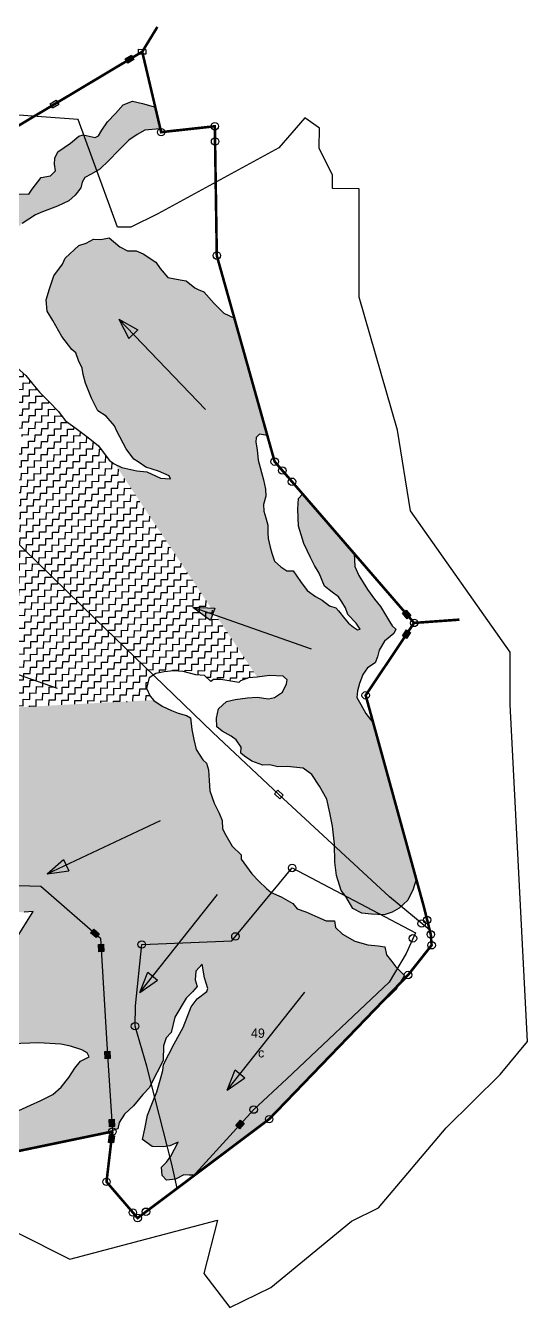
# Model space of a CAD drawing. Header units: metres. Extents: x 276670 to 279396, y 2061581 to 2064371.
# Drawn here: x 278912 to 279396, y 2063087 to 2064324 of the extents above; entities that cross this region are included whole.
import ezdxf
from ezdxf.enums import TextEntityAlignment as Align

# ---------------------------------------------------------------- set-up
doc = ezdxf.new("R2010")
doc.units = ezdxf.units.M
doc.header["$LTSCALE"] = 0.3
doc.header["$MEASUREMENT"] = 0
doc.linetypes.add('DIVIDE', pattern=[1.25, 0.5, -0.25, 0, -0.25, 0, -0.25])
for name, color, linetype in [('POLY_HATCH', 12, 'Continuous'), ('POLY_PARCEL', 6, 'Continuous'), ('SYM_ARROW', 1, 'Continuous'), ('SYM_STONE', 1, 'Continuous'), ('TEXT_MAPIN', 7, 'Continuous'), ('TEXT_PARCEL', 7, 'Continuous'), ('V_BOUND_LINE', 7, 'Continuous'), ('V_DIVIDE_LINE', 7, 'DIVIDE'), ('VILLAGE BOUNDRY', 1, 'Continuous')]:
    doc.layers.add(name, color=color, linetype=linetype)
doc.styles.add('TEXT_MAP', font='')
doc.styles.get('TEXT_MAP').set_extended_font_data('Kruti Dev 050')
pattern_1 = [(0, (0, 0), (1.25, 1.25), [1.25, -1.25]), (90, (1.25, 0), (-1.25, 1.25), [1.25, -1.25])]

# ---------------------------------------------------------------- blocks, each defined once
blk = doc.blocks.new('ARROWASPECT')
h = blk.add_hatch(color=256)
h.paths.add_polyline_path([(2.85, -2.85), (3.72, -1.98), (0, 0)])
h.paths.add_polyline_path([(0, 0), (1.98, -3.72), (2.85, -2.85)])
for points in [[(0, 0), (17.15, -17.15)], [(0, 0), (1.98, -3.72)], [(0, 0), (3.72, -1.98)], [(3.72, -1.98), (1.98, -3.72)]]:
    blk.add_lwpolyline(points)
blk = doc.blocks.new('STONE')
blk.add_circle((0, 0), 0.851)
blk = doc.blocks.new('STONESQUAREFILLED')
blk.add_hatch(color=256).paths.add_polyline_path([(0.7, -0.48), (0.7, 0.48), (-0.7, 0.48), (-0.7, -0.48)])
blk.add_lwpolyline([(-0.7, 0.48), (0.7, 0.48), (0.7, -0.48), (-0.7, -0.48)], close=True)
blk = doc.blocks.new('STONESQUARE')
blk.add_lwpolyline([(-0.7, 0.48), (0.7, 0.48), (0.7, -0.48), (-0.7, -0.48)], close=True)
blk = doc.blocks.new('AX')
at = {"layer": 'POLY_HATCH'}
h = blk.add_hatch(dxfattribs=at)
h.set_pattern_fill('ZIGZAG', color=256, scale=10, style=0)
h.set_pattern_definition(pattern_1)
h.paths.add_polyline_path([(406.18, 471.71), (408.27, 472.72), (409.64, 472.9), (411.19, 473.02), (412.03, 473.56), (413.34, 474.39), (414.59, 475.17), (415.61, 476.42), (416.56, 476.66), (417.75, 477.13), (419.19, 478.15), (419.72, 478.86), (419.72, 480.3), (418.35, 480.95), (417.4, 480.47), (414.71, 480.18), (413.28, 479.94), (411.55, 480.3), (410.89, 480.95), (409.58, 482.56), (408.44, 482.74), (406.12, 482.68), (403.97, 484.05), (401.58, 486.14), (399.73, 487.51), (397.82, 488.64), (397.17, 490.73), (397.29, 491.75), (398, 492.64), (399.97, 494.49), (401.16, 496.04), (401.46, 497.17), (401.7, 499.68), (402.72, 500.87), (404.12, 502.14), (405.5, 502.85), (407.41, 504.88), (408.6, 505.12), (409.73, 504.94), (411.28, 504.52), (412.42, 504.16), (413.79, 503.21), (415.22, 502.61), (416.24, 502.49), (418.09, 502.55), (419.46, 502.49), (420.24, 502.2), (421.37, 501.72), (422.86, 501.48), (424.29, 501), (426.92, 500.76), (428.71, 500.82), (430.26, 500.29), (431.51, 499.63), (432.71, 499.39), (434.26, 499.15), (435.33, 499.33), (436.17, 499.93), (436.94, 501.42), (438.08, 503.33), (439.15, 503.33), (440.41, 503.98), (442.08, 504.58), (442.38, 505.42), (443.96, 506.53), (446.17, 508.2), (448.14, 509.1), (450.64, 510.17), (452.13, 510.35), (453.68, 510.47), (455.24, 511.36), (457.92, 511.9), (459.77, 512.74), (460.31, 514.11), (460.67, 515.72), (461.5, 516.91), (463.29, 518.58), (465.8, 520.31), (467.17, 520.91), (470.04, 522.04), (472.24, 523.17), (473.44, 524.25), (474.51, 525.68), (474.75, 526.81), (475.23, 527.71), (476.42, 528.42), (478.09, 529.38), (479.82, 531.11), (481.67, 533.07), (483.58, 535.16), (485.19, 536.23), (486.68, 537.13), (489.55, 537.43), (488.65, 541.6), (486.09, 542.26), (484.18, 542.68), (482.39, 541.96), (480.9, 540.23), (479.4, 538.62), (478.33, 536.95), (477.73, 535.82), (477.08, 535.52), (474.75, 536), (473.91, 535.7), (472.3, 534.33), (469.92, 532.6), (469.32, 531.34), (469.32, 530.21), (469.5, 528.9), (468.6, 527.89), (466.75, 527.53), (465.08, 525.26), (464.49, 524.25), (461.98, 524.31), (458.94, 522.88), (456.61, 521.98), (456.01, 520.55), (456.19, 518.82), (455.53, 517.63), (454.1, 516.61), (452.21, 516.71), (451.38, 515.87), (450.3, 514.74), (446.49, 514.2), (444.4, 513.78), (442.01, 512.05), (441.29, 510.68), (440.28, 509.85), (439.32, 508.54), (438.91, 507.58), (438.01, 508.36), (437.06, 508.24), (436.34, 507.34), (436.04, 505.43), (434.91, 505.32), (432.88, 503.94), (431.63, 504.06), (430.31, 504.36), (428.88, 505.32), (425.9, 506.69), (423.45, 506.63), (421.12, 506.75), (418.56, 506.93), (417.13, 508.06), (416.47, 508.3), (415.28, 509.91), (414.14, 511.34), (412.73, 512.57), (411.48, 513.59), (409.45, 513.83), (407.96, 513.95), (405.69, 514.18), (404.2, 512.87), (401.75, 510.61), (401.15, 509.65), (400.92, 508.4), (400.44, 507.27), (399.84, 505.72), (397.93, 504.46), (396.2, 503.39), (395.13, 502.38), (394.35, 501), (393.99, 499.99), (393.87, 498.68), (393.87, 497.37), (393.75, 495.99), (392.26, 495.04), (390.77, 494.44), (389.52, 493.61), (388.32, 492.54), (387.67, 491.16), (387.63, 489.46), (388.11, 487.97), (389.78, 486.12), (391.93, 485.17), (393.72, 484.57), (395.45, 483.8), (396.64, 482.19), (397.84, 481.17), (400.22, 480.4), (402.19, 480.16), (404.76, 479.74), (406.43, 478.97), (407.33, 478.07), (408.58, 477.41), (409.95, 476.7), (410.55, 476.22), (408.04, 475.21), (405.83, 475.15), (404.22, 474.73), (402.55, 475.21), (400.94, 476.04), (399.29, 475.98), (398.28, 475.44), (397.2, 474.84), (395.95, 474.54), (395.05, 474.07), (393.86, 473.83), (393.08, 473.53), (391.65, 473.53), (390.1, 473.71), (389.32, 473.71), (388.13, 473.59), (386.64, 473.29), (385.51, 472.76), (383.36, 472.1), (382.22, 472.46), (380.73, 473.05), (380.13, 473.05), (378.94, 472.99), (377.87, 472.1), (376.43, 471.68), (375.66, 470.73), (374.64, 469.3), (374.29, 467.87), (374.05, 466.55), (373.75, 464.88), (374.05, 463.93), (374.76, 462.74), (375.96, 461.6), (377.09, 460.41), (378.98, 458.94), (380.35, 458.23), (381.54, 457.09), (383.39, 456.8), (384.53, 455.9), (386.73, 455.07), (388.76, 453.34), (391.09, 451.25), (392.64, 450.59), (393.54, 450.41), (394.79, 450.18), (395.8, 450), (397.24, 449.34), (399.62, 448.68), (400.7, 448.62), (402.13, 448.74), (403.14, 448.51), (404.4, 448.33), (406.6, 448.86), (410.6, 449.76), (413.65, 450.53), (415.14, 451.67), (416.21, 452.92), (417.29, 453.75), (418.84, 454.95), (419.97, 454.89), (421.64, 454.95), (424.3, 455.94), (425.43, 455.94), (426.8, 456.3), (428.24, 458.09), (429.07, 459.88), (430.74, 462.2), (431.82, 463.22), (434.32, 463.75), (435.94, 464.38), (436.85, 472.38), (436.09, 471.67), (434.84, 470.96), (433.35, 470.48), (431.8, 470.54), (430.12, 470.06), (427.08, 468.69), (425.59, 467.38), (424.34, 465.89), (423.56, 464.51), (422.55, 462.67), (420.87, 461.11), (418.61, 459.86), (415.33, 459.68), (412.76, 459.39), (411.74, 458.67), (410.55, 457.77), (407.95, 456.05), (406.22, 455.33), (405.03, 455.21), (403.24, 455.39), (401.92, 455.63), (399.6, 456.29), (398.28, 457.6), (397.03, 458.25), (395.72, 458.31), (394.22, 457.96), (392.55, 457.96), (391, 458.79), (390.05, 459.98), (389.45, 461.24), (388.14, 461.95), (387.06, 462.07), (385.93, 462.49), (385.27, 463.8), (385.57, 465.29), (386.94, 466.84), (388.08, 467.32), (389.93, 467.68), (390.88, 468.33), (392.37, 468.57), (394.05, 468.69), (396.13, 468.51), (398.1, 468.69), (399, 469.47), (400.09, 470.16), (401.16, 470.22), (404.39, 470.75)])
h = blk.add_hatch(dxfattribs=at)
h.set_pattern_fill('ZIGZAG', color=256, scale=10, style=0)
h.set_pattern_definition(pattern_1)
h.paths.add_polyline_path([(522.83, 446.86), (521.52, 447.52), (519.9, 448.65), (518.59, 450.38), (517.1, 452.41), (515.91, 452.35), (514.71, 453.12), (513.46, 454.2), (512.92, 455.75), (512.56, 456.88), (512.15, 458.55), (512.03, 459.62), (512.03, 461.11), (511.61, 462.54), (511.19, 463.86), (511.13, 465.11), (511.55, 466.72), (511.43, 468.09), (511.01, 469.88), (509.88, 473.7), (509.69, 475.71), (509.39, 477.14), (509.39, 478.09), (510.05, 478.69), (511.6, 478.51), (504.73, 501.1), (502.7, 501.99), (500.73, 503.84), (498.7, 506.05), (497.63, 506.47), (496.97, 506.82), (495.24, 508.14), (494.1, 508.31), (491.66, 508.67), (490.17, 510.4), (489.33, 511.59), (486.82, 513.15), (485.45, 513.74), (483.78, 513.68), (482.29, 514.46), (480.2, 516.13), (478.59, 515.77), (477.16, 515.83), (475.78, 515.05), (474.35, 514.52), (471.77, 512.03), (471.24, 510.84), (469.62, 508.57), (468.85, 506.01), (468.25, 503.92), (468.49, 501.71), (469.62, 499.92), (471.41, 496.82), (473.38, 494.38), (474.16, 493.72), (474.7, 492.29), (475.47, 490.8), (475.71, 489.55), (476.19, 487.88), (477.38, 485.01), (478.64, 482.57), (480.31, 481.62), (481.94, 479.78), (482.42, 478.76), (484.33, 475.36), (485.82, 473.39), (486.71, 472.86), (488.2, 471.9), (490.65, 471.13), (492.74, 470.29), (492.98, 469.7), (491.07, 469.82), (488.38, 471.01), (486.47, 471.13), (483.55, 471.72), (482.23, 472.3), (510.57, 431.66), (510.59, 431.67), (512.97, 432.02), (515.61, 431.93), (516.39, 431.27), (516.27, 430.5), (515.49, 428.89), (514, 427.82), (512.87, 427.52), (510.66, 427.82), (508.75, 427.64), (506.36, 427.28), (504.69, 426.8), (503.2, 425.37), (502.84, 423.58), (502.96, 421.91), (504.03, 421.08), (505.76, 420.12), (506.72, 419.47), (507.73, 418.04), (507.73, 416.9), (508.39, 416.31), (509.88, 415.35), (512.03, 414.64), (513.34, 414.75), (514.89, 414.4), (516.74, 414.46), (519.85, 414.22), (521.52, 413.03), (523.07, 410.82), (524.5, 408.31), (525.17, 405.71), (525.71, 403.08), (526.19, 399.62), (526.31, 396.16), (526.67, 393.6), (527.68, 390.68), (528.58, 389.54), (530.01, 387.22), (531.74, 386.38), (533.65, 386.26), (536.1, 386.14), (537.59, 386.68), (538.96, 387.52), (540.63, 389.07), (541.59, 391.21), (542.13, 393.09), (537.53, 408.95), (533.11, 423.36), (532.69, 423.9), (531.74, 425.03), (530.72, 426.76), (529.95, 428.13), (530.01, 429.39), (530.36, 430.82), (530.97, 432.58), (531.86, 433.89), (533.36, 434.91), (533.77, 436.1), (534.07, 437.35), (535.09, 439.14), (536.82, 440.69), (537.23, 441.53), (536.46, 442.12), (535.98, 442.96), (534.13, 445.82), (532.94, 447.25), (531.57, 449.1), (529.84, 451.78), (529, 453.45), (528.82, 455.96), (524.58, 460.73), (518.62, 467.29), (517.84, 466.4), (517.78, 464.37), (517.96, 461.09), (519.03, 457.75), (520.41, 455.06), (521.24, 453.51), (522.14, 452.02), (523.21, 449.58), (524.76, 448.39), (525.96, 447.55), (526.67, 446.6), (527.39, 445.46), (527.87, 444.15), (529.48, 442.48), (530.31, 441.35), (529.78, 441.23), (529, 441.71), (528.04, 442.48), (527.27, 443.32), (526.02, 444.81), (525.54, 445.4), (524.29, 445.76)])
h = blk.add_hatch(dxfattribs=at)
h.set_pattern_fill('ZIGZAG', color=256, scale=10, style=0)
h.set_pattern_definition(pattern_1)
h.paths.add_polyline_path([(482.23, 472.3), (482.06, 472.38), (481.04, 473.1), (478.92, 475.81), (476.89, 477.42), (474.8, 478.91), (472.36, 480.58), (471.04, 482.31), (469.19, 484.16), (467.28, 486.01), (465.97, 487.5), (464.6, 489.17), (462.87, 490.6), (461.55, 491.74), (459.94, 492.45), (457.08, 490.24), (455.83, 489.17), (454.04, 487.32), (452.25, 485.29), (450.69, 482.55), (449.32, 479.99), (448.07, 478.56), (445.92, 476.83), (443.89, 476.23), (442.24, 476.02), (440.81, 475.49), (439.43, 474.59), (438.3, 473.76), (437.17, 472.68), (436.85, 472.38), (435.94, 464.38), (437.43, 464.95), (439.63, 465.66), (440.71, 466.73), (441.72, 467.99), (442.56, 469.78), (443.57, 471.15), (445.66, 471.92), (447.99, 473), (449.48, 474.19), (450.67, 475.38), (451.33, 476.99), (452.34, 478.19), (452.88, 477.83), (452.94, 476.22), (452.7, 474.97), (451.99, 473.35), (450.97, 471.86), (450.67, 471.18), (450.55, 469.21), (450.19, 468.37), (449, 466.35), (446.37, 464.44), (444.4, 463.48), (441.06, 461.63), (439.75, 460.68), (437.36, 458.41), (436.35, 457.1), (434.8, 455.01), (433.6, 452.63), (431.04, 450.24), (429.49, 449.17), (428.8, 448.18), (428.24, 447.43), (424.54, 432.43), (425.37, 433.77), (426.26, 434.78), (426.68, 435.92), (428.05, 436.81), (430.44, 437.88), (431.99, 439.14), (432.82, 440.27), (433.42, 441.17), (433.48, 442.06), (433.54, 443.19), (434.14, 444.09), (434.55, 444.98), (436.4, 446.12), (438.67, 447.31), (439.69, 448.26), (440.7, 450.83), (441.89, 454.46), (443.41, 455.46), (445.68, 457.19), (448.85, 459.04), (449.5, 459.93), (451.11, 460.83), (452.07, 461.01), (453.32, 461.19), (454.75, 461.84), (456.78, 462.92), (457.8, 463.69), (458.27, 464.88), (458.39, 466.08), (458.03, 467.27), (457.14, 468.82), (456.19, 470.55), (456.96, 470.91), (458.15, 471.09), (459.59, 472.1), (460.24, 472.82), (460.12, 474.49), (459.11, 475.86), (458.03, 476.39), (456.6, 477.05), (457.44, 478.48), (458.27, 479.79), (458.87, 481.82), (459.77, 480.75), (461.5, 478.54), (462.75, 477.94), (464.36, 477.23), (464.72, 476.51), (464.06, 476.1), (462.33, 475.2), (461.5, 474.49), (460.66, 472.28), (460, 469.12), (460.3, 466.91), (461.08, 464.88), (462.03, 462.8), (462.81, 461.48), (459.83, 461.36), (457.74, 460.83), (455.11, 459.4), (450.19, 455.3), (448.22, 453.22), (446.55, 451.19), (445.35, 451.13), (444.88, 450.71), (442.91, 449.7), (440.88, 448.38), (439.62, 446.6), (437.24, 443.08), (434.01, 440), (432.46, 438.51), (431.09, 436.72), (429.54, 435.59), (427.15, 432.84), (426.32, 431.29), (425.9, 429.74), (425.96, 428.25), (426.38, 427), (428.05, 426.34), (430.31, 426.28), (432.1, 427.12), (434.31, 427.36), (436.58, 427.24), (438.13, 427.72), (439.98, 427.78), (441.59, 427.36), (443.14, 427.36), (441.77, 425.27), (440.58, 423.72), (438.97, 423), (438.94, 422.99), (490.56, 426.83), (489.94, 427.55), (489.16, 429.1), (489.64, 431.13), (490.95, 431.96), (492.51, 432.32), (494.42, 432.56), (496.21, 432.44), (498.71, 431.9), (500.38, 431.79), (501.58, 430.65), (502.11, 431.07), (503.55, 431.07), (507.01, 430.53), (507.37, 430.89), (508.86, 431.49), (510.57, 431.66)])
h = blk.add_hatch(dxfattribs=at)
h.set_pattern_fill('ZIGZAG', color=256, scale=10, style=0)
h.set_pattern_definition(pattern_1)
h.paths.add_polyline_path([(501.87, 409.5), (501.7, 411.47), (501.52, 413.5), (501.1, 414.81), (500.38, 415.47), (499.01, 417.44), (498.53, 419.32), (498.12, 421.29), (497.82, 423.5), (497.04, 423.97), (495.43, 424.39), (494.12, 424.87), (492.27, 425.7), (490.66, 426.72), (490.56, 426.83), (438.94, 422.99), (437.14, 421.89), (436.36, 420.46), (434.22, 417.12), (431.89, 413.9), (430.04, 410.09), (430.28, 407.46), (430.64, 405.55), (431.89, 404.48), (433.32, 404.42), (435.95, 404.54), (438.81, 405.85), (441.62, 406.75), (444.24, 408.06), (446.75, 409.19), (449.08, 409.55), (451.34, 409.79), (454.51, 410.15), (456.3, 409.61), (458.56, 409.61), (457.19, 408.18), (456, 406.81), (454.39, 405.79), (453.43, 404.3), (451.82, 403.11), (449.91, 399.95), (448.42, 397.44), (447.29, 395.12), (446.93, 393.45), (446.39, 392.19), (445.62, 390.06), (445.62, 388.51), (445.73, 386.66), (446.69, 384.93), (447.23, 383.26), (450.15, 382.3), (453.19, 381.95), (455.94, 382.78), (457.91, 383.86), (461.79, 384.69), (463.4, 385.23), (466.38, 385.23), (468.11, 385.41), (465.43, 380.87), (463.76, 379.38), (460.89, 376.22), (457.55, 372.88), (455.04, 369.18), (453.61, 365.78), (453.55, 364.77), (453.75, 363.37), (454.29, 362.23), (454.89, 360.98), (456.14, 360.09), (458.05, 359.79), (462.23, 359.61), (464.61, 359.73), (469.68, 360.03), (474.04, 359.85), (475.89, 359.49), (478.1, 358.83), (479.17, 358.24), (479.53, 357.52), (477.86, 356.63), (476.85, 355.26), (475.71, 353.41), (474.22, 351.5), (472.67, 350.07), (470.34, 348.87), (468.37, 347.92), (464.61, 346.07), (463.42, 345.06), (462.58, 343.27), (462.11, 341.78), (462.11, 339.69), (462.88, 338.2), (475.89, 341.16), (483.65, 343.07), (485.38, 343.67), (485.62, 344.92), (486.63, 346.53), (488.32, 348.18), (490.11, 350.39), (491.36, 351.82), (492.32, 353.96), (493.15, 355.52), (493.87, 357.13), (493.87, 359.93), (494.4, 361.48), (495.3, 362.55), (495.96, 365.53), (498.1, 369.23), (499.3, 370.48), (500.19, 371.56), (499.78, 372.81), (499.84, 374.48), (501.03, 375.85), (501.57, 373.23), (502.22, 371.2), (502.04, 370.6), (500.25, 369.17), (499.06, 367.56), (497.63, 363.57), (495.96, 360.35), (493.95, 356.32), (493.83, 355.13), (493.47, 353.7), (492.76, 351.01), (492.1, 349.22), (491.09, 346.42), (490.61, 343.8), (490.19, 341.71), (492.1, 340.4), (494.25, 340.34), (495.5, 340.58), (497.11, 341.29), (495.74, 338.61), (494.9, 337.42), (494.01, 336.4), (494.13, 334.79), (495.02, 333.9), (496.75, 334.14), (498.31, 335.03), (499.38, 334.97), (500.39, 334.97), (514.48, 345.94), (519.91, 351.79), (526.74, 359.16), (532.95, 365.96), (538.56, 371.69), (540.23, 374.49), (539.57, 375.09), (538.56, 376.16), (537.72, 377.17), (536.71, 378.43), (536.32, 379.94), (535.01, 380.12), (533.04, 380.3), (530.53, 380.96), (528.08, 382.21), (526.71, 383.52), (526.47, 384.77), (524.86, 384.77), (523.25, 385.43), (520.92, 386.44), (519.19, 386.98), (518.36, 388), (516.09, 389.25), (514.12, 390.02), (513.17, 390.8), (511.67, 392.17), (510.3, 393.54), (508.2, 396.38), (508.14, 397.22), (506.41, 398.83), (505.1, 400.92), (504.44, 402.17), (504.38, 403.78), (503.72, 405.15), (502.71, 407.12)])
for points in [[(464.61, 346.07), (468.37, 347.92), (470.34, 348.87), (472.67, 350.07), (474.22, 351.5), (475.71, 353.41), (476.85, 355.26), (477.86, 356.63), (479.53, 357.52), (479.17, 358.24), (478.1, 358.83), (475.89, 359.49), (474.04, 359.85), (469.68, 360.03), (464.61, 359.73)], [(465.43, 380.87), (468.11, 385.41), (466.38, 385.23)], [(461.98, 524.31), (464.49, 524.25), (465.08, 525.26), (466.75, 527.53), (468.6, 527.89), (469.5, 528.9), (469.32, 530.21), (469.32, 531.34), (469.92, 532.6), (472.3, 534.33), (473.91, 535.7), (474.75, 536), (477.08, 535.52), (477.73, 535.82), (478.33, 536.95), (479.4, 538.62), (480.9, 540.23), (482.39, 541.96), (484.18, 542.68), (486.09, 542.26), (488.65, 541.6), (489.55, 537.43), (486.68, 537.13), (485.19, 536.23), (483.58, 535.16), (481.67, 533.07), (479.82, 531.11), (478.09, 529.38), (476.42, 528.42), (475.23, 527.71), (474.75, 526.81), (474.51, 525.68), (473.44, 524.25), (472.24, 523.17), (470.04, 522.04), (467.17, 520.91), (465.8, 520.31), (463.29, 518.58)], [(462.87, 490.6), (464.6, 489.17), (465.97, 487.5), (467.28, 486.01), (469.19, 484.16), (471.04, 482.31), (472.36, 480.58), (474.8, 478.91), (476.89, 477.42), (478.92, 475.81), (481.04, 473.1), (482.06, 472.38), (483.55, 471.72), (486.47, 471.13), (488.38, 471.01), (491.07, 469.82), (492.98, 469.7), (492.74, 470.29), (490.65, 471.13), (488.2, 471.9), (486.71, 472.86), (485.82, 473.39), (484.33, 475.36), (482.42, 478.76), (481.94, 479.78), (480.31, 481.62), (478.64, 482.57), (477.38, 485.01), (476.19, 487.88), (475.71, 489.55), (475.47, 490.8), (474.7, 492.29), (474.16, 493.72), (473.38, 494.38), (471.41, 496.82), (469.62, 499.92), (468.49, 501.71), (468.25, 503.92), (468.85, 506.01), (469.62, 508.57), (471.24, 510.84), (471.77, 512.03), (474.35, 514.52), (475.78, 515.05), (477.16, 515.83), (478.59, 515.77), (480.2, 516.13), (482.29, 514.46), (483.78, 513.68), (485.45, 513.74), (486.82, 513.15), (489.33, 511.59), (490.17, 510.4), (491.66, 508.67), (494.1, 508.31), (495.24, 508.14), (496.97, 506.82), (497.63, 506.47), (498.7, 506.05), (500.73, 503.84), (502.7, 501.99), (504.73, 501.1), (511.6, 478.51), (510.05, 478.69), (509.39, 478.09), (509.39, 477.14), (509.69, 475.71), (509.88, 473.7), (511.01, 469.88), (511.43, 468.09), (511.55, 466.72), (511.13, 465.11), (511.19, 463.86), (511.61, 462.54), (512.03, 461.11), (512.03, 459.62), (512.15, 458.55), (512.56, 456.88), (512.92, 455.75), (513.46, 454.2), (514.71, 453.12), (515.91, 452.35), (517.1, 452.41), (518.59, 450.38), (519.9, 448.65), (521.52, 447.52), (522.83, 446.86), (524.29, 445.76), (525.54, 445.4), (526.02, 444.81), (527.27, 443.32), (528.04, 442.48), (529, 441.71), (529.78, 441.23), (530.31, 441.35), (529.48, 442.48), (527.87, 444.15), (527.39, 445.46), (526.67, 446.6), (525.96, 447.55), (524.76, 448.39), (523.21, 449.58), (522.14, 452.02), (521.24, 453.51), (520.41, 455.06), (519.03, 457.75), (517.96, 461.09), (517.78, 464.37), (517.84, 466.4), (518.62, 467.29), (524.58, 460.73), (528.82, 455.96), (529, 453.45), (529.84, 451.78), (531.57, 449.1), (532.94, 447.25), (534.13, 445.82), (535.98, 442.96), (536.46, 442.12), (537.23, 441.53), (536.82, 440.69), (535.09, 439.14), (534.07, 437.35), (533.77, 436.1), (533.36, 434.91), (531.86, 433.89), (530.97, 432.58), (530.36, 430.82), (530.01, 429.39), (529.95, 428.13), (530.72, 426.76), (531.74, 425.03), (532.69, 423.9), (533.11, 423.36), (537.53, 408.95), (542.13, 393.09), (541.59, 391.21), (540.63, 389.07), (538.96, 387.52), (537.59, 386.68), (536.1, 386.14), (533.65, 386.26), (531.74, 386.38), (530.01, 387.22), (528.58, 389.54), (527.68, 390.68), (526.67, 393.6), (526.31, 396.16), (526.19, 399.62), (525.71, 403.08), (525.17, 405.71), (524.5, 408.31), (523.07, 410.82), (521.52, 413.03), (519.85, 414.22), (516.74, 414.46), (514.89, 414.4), (513.34, 414.75), (512.03, 414.64), (509.88, 415.35), (508.39, 416.31), (507.73, 416.9), (507.73, 418.04), (506.72, 419.47), (505.76, 420.12), (504.03, 421.08), (502.96, 421.91), (502.84, 423.58), (503.2, 425.37), (504.69, 426.8), (506.36, 427.28), (508.75, 427.64), (510.66, 427.82), (512.87, 427.52), (514, 427.82), (515.49, 428.89), (516.27, 430.5), (516.39, 431.27), (515.61, 431.93), (512.97, 432.02), (510.59, 431.67), (508.86, 431.49), (507.37, 430.89), (507.01, 430.53), (503.55, 431.07), (502.11, 431.07), (501.58, 430.65), (500.38, 431.79), (498.71, 431.9), (496.21, 432.44), (494.42, 432.56), (492.51, 432.32), (490.95, 431.96), (489.64, 431.13), (489.16, 429.1), (489.94, 427.55), (490.66, 426.72), (492.27, 425.7), (494.12, 424.87), (495.43, 424.39), (497.04, 423.97), (497.82, 423.5), (498.12, 421.29), (498.53, 419.32), (499.01, 417.44), (500.38, 415.47), (501.1, 414.81), (501.52, 413.5), (501.7, 411.47), (501.87, 409.5), (502.71, 407.12), (503.72, 405.15), (504.38, 403.78), (504.44, 402.17), (505.1, 400.92), (506.41, 398.83), (508.14, 397.22), (508.2, 396.38), (510.3, 393.54), (511.67, 392.17), (513.17, 390.8), (514.12, 390.02), (516.09, 389.25), (518.36, 388), (519.19, 386.98), (520.92, 386.44), (523.25, 385.43), (524.86, 384.77), (526.47, 384.77), (526.71, 383.52), (528.08, 382.21), (530.53, 380.96), (533.04, 380.3), (535.01, 380.12), (536.32, 379.94), (536.71, 378.43), (537.72, 377.17), (538.56, 376.16), (539.57, 375.09), (540.23, 374.49), (538.56, 371.69), (532.95, 365.96), (526.74, 359.16), (519.91, 351.79), (514.48, 345.94), (500.39, 334.97), (499.38, 334.97), (498.31, 335.03), (496.75, 334.14), (495.02, 333.9), (494.13, 334.79), (494.01, 336.4), (494.9, 337.42), (495.74, 338.61), (497.11, 341.29), (495.5, 340.58), (494.25, 340.34), (492.1, 340.4), (490.19, 341.71), (490.61, 343.8), (491.09, 346.42), (492.1, 349.22), (492.76, 351.01), (493.47, 353.7), (493.83, 355.13), (493.95, 356.32), (495.96, 360.35), (497.63, 363.57), (499.06, 367.56), (500.25, 369.17), (502.04, 370.6), (502.22, 371.2), (501.57, 373.23), (501.03, 375.85), (499.84, 374.48), (499.78, 372.81), (500.19, 371.56), (499.3, 370.48), (498.1, 369.23), (495.96, 365.53), (495.3, 362.55), (494.4, 361.48), (493.87, 359.93), (493.87, 357.13), (493.15, 355.52), (492.32, 353.96), (491.36, 351.82), (490.11, 350.39), (488.32, 348.18), (486.63, 346.53), (485.62, 344.92), (485.38, 343.67), (483.65, 343.07), (475.89, 341.16), (462.88, 338.2)]]:
    blk.add_lwpolyline(points, dxfattribs=at)
at = {"layer": 'POLY_PARCEL'}
for points in [[(544.96, 383.35), (537.02, 389.68), (515.22, 409.03), (502.18, 420.8), (479.04, 442.27), (456.3, 463.53), (449.88, 487.47), (450.71, 502.44), (418.61, 491.97), (377.41, 477.91), (342.84, 449.51)], [(497.13, 332.4), (495.99, 337.04), (490.74, 355.92), (488.31, 363.61), (488.31, 367.52), (489.27, 379.44), (506.71, 380.53), (518.09, 394.86), (542.2, 382.81), (540.47, 378.73), (537.33, 373.16), (517.9, 354), (511.6, 347.93), (499.93, 334.6)], [(461.03, 390.44), (469.5, 390.37), (481.3, 380.5), (483.1, 357.91), (484.34, 343.12)]]:
    blk.add_lwpolyline(points, dxfattribs=at)
at = {"layer": 'V_BOUND_LINE', "const_width": 0.5}
for points in [[(544.96, 383.35), (543.77, 387.73), (531.63, 428.58), (540.72, 442.79), (513.09, 473.47), (501.08, 513.12), (500.19, 538.16), (489.82, 536.81), (485.84, 552.3), (452.72, 531.57), (446.19, 551.23), (411.37, 551.72), (393.78, 530.5), (365.78, 522.46), (358.01, 500.6), (351.74, 473.28), (342.84, 449.51)], [(499.93, 334.6), (514.63, 346.14), (540.94, 374.59), (545.38, 380.45), (545.18, 382.54), (544.96, 383.35)], [(446.97, 339.19), (457.49, 336.97), (484.34, 343.12)], [(484.34, 343.12), (483.4, 333.35), (489.56, 326.47), (497.13, 332.4)], [(497.13, 332.4), (499.93, 334.6)]]:
    blk.add_lwpolyline(points, dxfattribs=at)
at = {"layer": 'V_DIVIDE_LINE', "ltscale": 10, "const_width": 0.5, "flags": 128}
for points in [[(485.84, 552.3), (488.68, 557.17)], [(540.72, 442.79), (549.48, 443.6)]]:
    blk.add_lwpolyline(points, dxfattribs=at)
at = {"layer": 'SYM_ARROW'}
blk.add_blockref('ARROWASPECT', (482.38, 500.42), dxfattribs=at)
for p, rotation in [((497.86, 444.94), 26.84936860661071), ((448.86, 436.28), 26.84936860661071), ((470.72, 392.73), 71.36796296938297), ((489.08, 370.14), 97.73592593876579), ((506.37, 351.57), 97.73592593876579)]:
    blk.add_blockref('ARROWASPECT', p, dxfattribs=dict(at, rotation=rotation))
at = {"layer": 'SYM_STONE'}
for name, p, rotation in [('STONESQUAREFILLED', (483.43, 550.8), 212.0521294293153), ('STONESQUARE', (469.06, 541.8), 212.052129429314), ('STONESQUAREFILLED', (539.26, 444.41), 312.011328153128), ('STONESQUAREFILLED', (539.3, 440.57), 57.37505987152971), ('STONESQUARE', (515.22, 409.03), 318.4039413480812), ('STONESQUAREFILLED', (480.17, 381.44), 320.0885431034858), ('STONESQUAREFILLED', (481.45, 378.61), 94.56248877633361), ('STONESQUAREFILLED', (483.1, 357.91), 274.8134541531666), ('STONESQUAREFILLED', (484.21, 344.75), 94.81345415316761), ('STONESQUAREFILLED', (509, 344.97), 48.8096556116876), ('STONESQUAREFILLED', (484.2, 341.65), 264.4822663543553)]:
    blk.add_blockref(name, p, dxfattribs=dict(at, rotation=rotation))
blk.add_blockref('STONESQUARE', (485.84, 552.3), dxfattribs=at)
at = {"layer": 'SYM_STONE', "xscale": 0.85, "yscale": 0.85, "zscale": 0.85}
for p in [(500.19, 538.16), (489.82, 536.81), (500.3, 535.22), (501.08, 513.12), (513.09, 473.47), (514.61, 471.78), (516.53, 469.64), (540.72, 442.79), (531.63, 428.58), (518.09, 394.86), (543.37, 384.61), (544.42, 385.32), (541.74, 381.71), (545.18, 382.54), (489.27, 379.44), (507.38, 381.38), (545.38, 380.45), (540.94, 374.59), (488.31, 363.61), (511.6, 347.93), (514.63, 346.14), (484.34, 343.12), (483.4, 333.35), (488.62, 327.52), (491.15, 327.72), (489.56, 326.47)]:
    blk.add_blockref('STONE', p, dxfattribs=at)
at = {"layer": 'TEXT_MAPIN', "style": 'TEXT_MAP'}
blk.add_text('c', height=1.8, dxfattribs=at).set_placement((512.83, 358.05), align=Align.CENTER)
at = {"layer": 'TEXT_PARCEL', "style": 'TEXT_MAP'}
blk.add_text('49', height=1.8, dxfattribs=at).set_placement((512.11, 361.85), align=Align.CENTER)

msp = doc.modelspace()

# ---------------------------------------------------------------- linework, layer by layer
at = {"layer": 'VILLAGE BOUNDRY'}
msp.add_lwpolyline([(278902.7, 2063159.5), (278954.4, 2063133.3), (279097, 2063171.1), (279083.7, 2063119.4), (279109, 2063086.8), (279148.3, 2063105.9), (279226.4, 2063170.1), (279252.4, 2063182.9), (279317.7, 2063260.1), (279343.8, 2063285.8), (279369.9, 2063311.5), (279396, 2063343.6), (279379.3, 2063668.7), (279379.3, 2063719.2), (279283.2, 2063855.8), (279270.8, 2063933.5), (279233.7, 2064062.2), (279233.7, 2064166.8), (279207.8, 2064167), (279207.9, 2064180), (279195.2, 2064205.9), (279195.3, 2064225.3), (279181.2, 2064235.1), (279156.3, 2064206.2), (279039.4, 2064142.4), (279013.4, 2064129.6), (279000.5, 2064129.7), (278962.4, 2064233.5), (278768.3, 2064247.9)], dxfattribs=at)

# ---------------------------------------------------------------- block references
at = {"xscale": 4.985201715324568, "yscale": 4.985201715324568, "zscale": 4.985201715324568, "rotation": 358.829730364269}
msp.add_blockref('AX', (276546.6, 2061595.7), dxfattribs=at)

doc.saveas('drawing.dxf')
